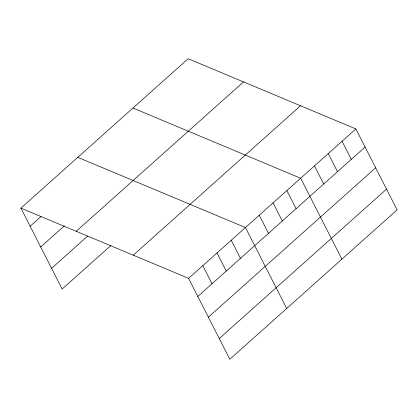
<?xml version="1.0" encoding="UTF-8"?>
<svg xmlns="http://www.w3.org/2000/svg" width="418" height="418" viewBox="0 0 418 418"><rect width="100%" height="100%" fill="white"/><g stroke="black" fill="none" stroke-linecap="round" stroke-linejoin="round"><path stroke-width="0.63" d="M20.9 208.133L188.178 58.729L355.864 128.932L397.1 209.867L229.822 359.271L188.586 278.341L20.9 208.133L62.136 289.068L110.953 245.465M30.127 226.248L41.032 216.514M40.692 246.981L64.388 225.814M76.238 231.3L243.516 81.897M51.576 268.335L87.597 236.165M133.248 255.173L300.526 105.764M188.586 278.341L355.864 128.932M197.813 296.456L365.092 147.047M208.378 317.184L375.657 167.78M219.257 338.543L386.54 189.135M132.976 108.032L300.662 178.24L341.898 259.17M77.774 157.335L245.46 227.544L286.696 308.474M342.065 141.258L351.292 159.373M328.261 153.589L337.493 171.699M314.461 165.915L323.694 184.024M286.863 190.566L296.09 208.681M273.058 202.892L282.291 221.007M259.259 215.218L268.487 233.333M231.238 240.24L240.47 258.355M217.02 252.942L226.253 271.057M202.803 265.639L212.03 283.754"/></g></svg>
